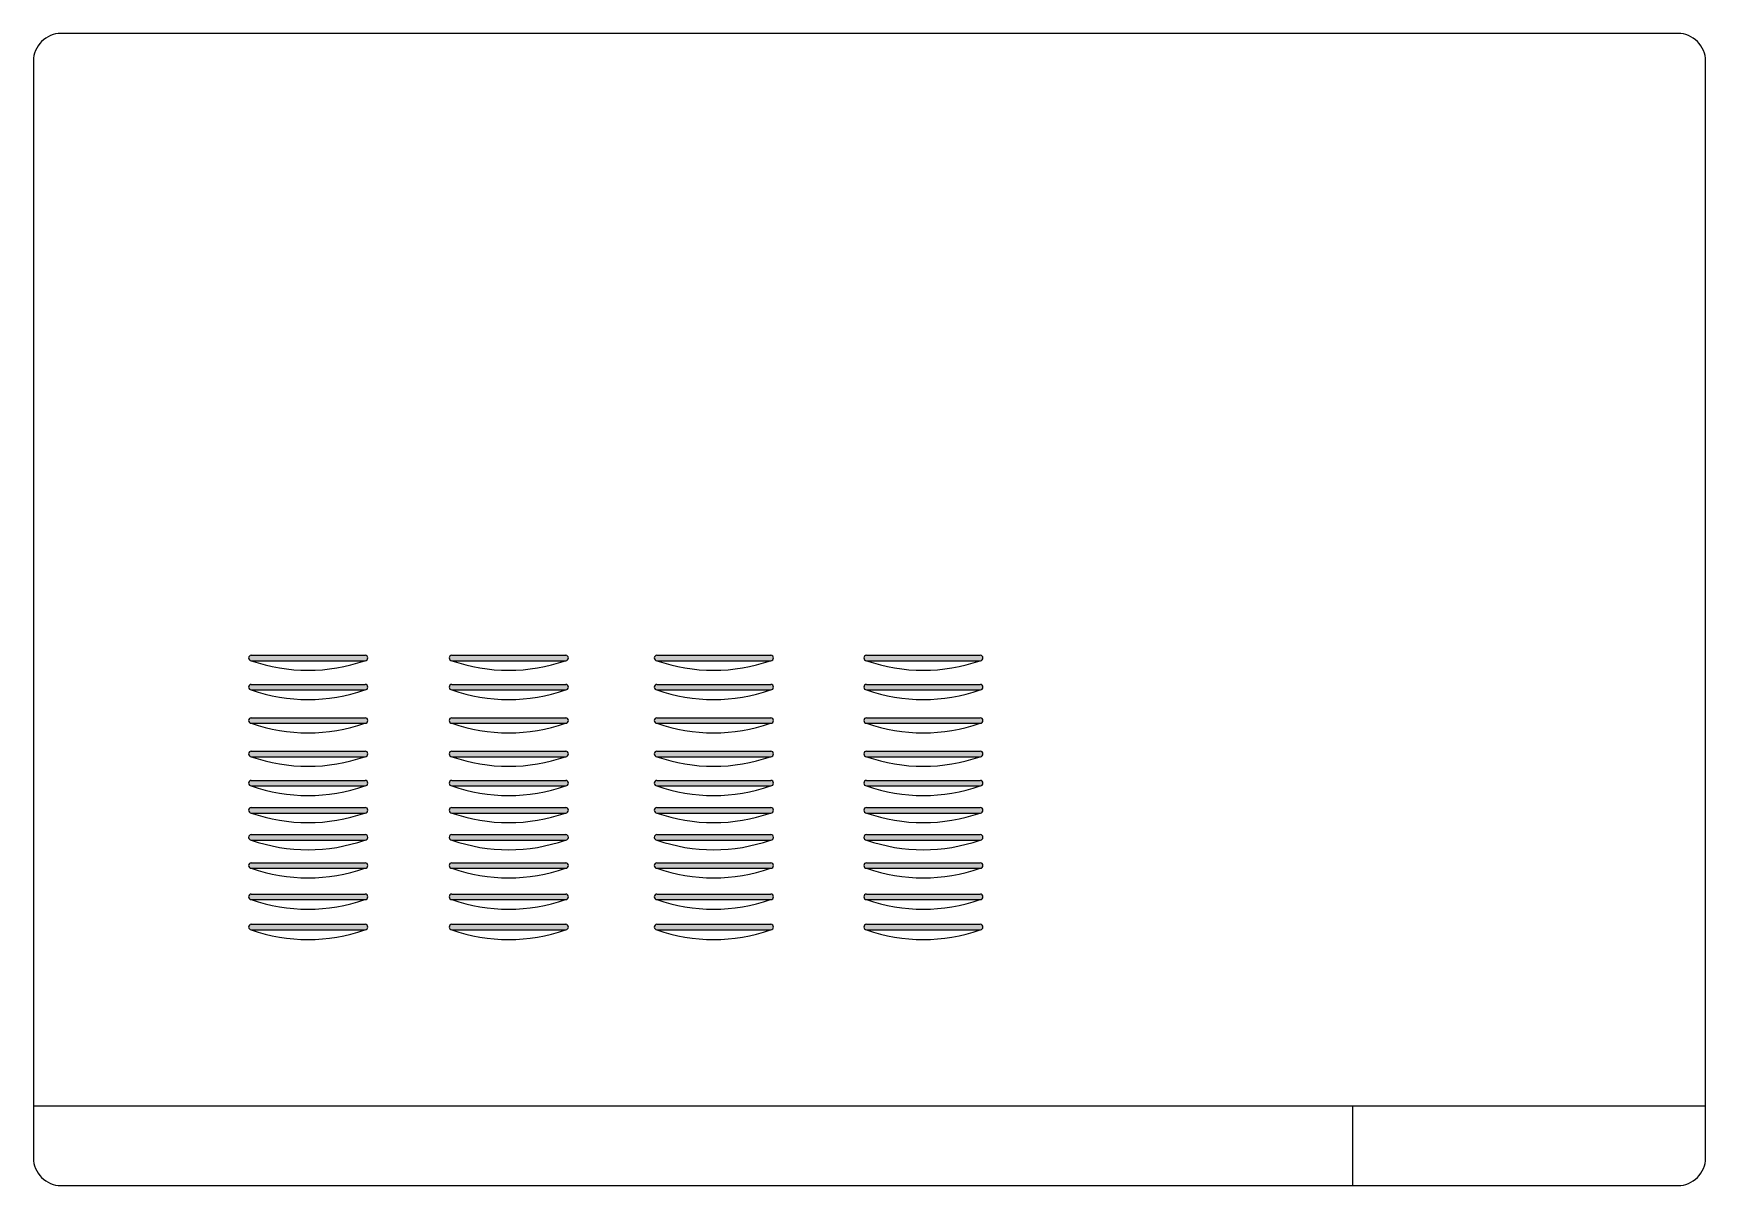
# Model space of a CAD drawing. Extents: x -1336 to -886, y 2659 to 2969.
import ezdxf

# ---------------------------------------------------------------- set-up
doc = ezdxf.new("R2010")
doc.units = 0
doc.header["$MEASUREMENT"] = 0
doc.layers.add('2D', color=7, linetype='CONTINUOUS')

msp = doc.modelspace()

# ---------------------------------------------------------------- hatches: boundary and pattern name
at = {"layer": '2D'}
h = msp.add_hatch(color=2, dxfattribs=at)
h.dxf.hatch_style = 1
h.paths.add_polyline_path([(-1277.78, 2801.73, 0.953016), (-1277.78, 2800.24), (-1247.12, 2800.24, 0.953016), (-1247.12, 2801.73)])
h = msp.add_hatch(color=2, dxfattribs=at)
h.dxf.hatch_style = 1
h.paths.add_polyline_path([(-1223.8, 2801.73, 0.953016), (-1223.8, 2800.24), (-1193.15, 2800.24, 0.953016), (-1193.15, 2801.73)])
h = msp.add_hatch(color=2, dxfattribs=at)
h.dxf.hatch_style = 1
h.paths.add_polyline_path([(-1168.62, 2801.73, 0.953016), (-1168.62, 2800.24), (-1137.97, 2800.24, 0.953016), (-1137.97, 2801.73)])
h = msp.add_hatch(color=2, dxfattribs=at)
h.dxf.hatch_style = 1
h.paths.add_polyline_path([(-1112.23, 2801.73, 0.953016), (-1112.23, 2800.24), (-1081.58, 2800.24, 0.953016), (-1081.58, 2801.73)])
h = msp.add_hatch(color=2, dxfattribs=at)
h.dxf.hatch_style = 1
h.paths.add_polyline_path([(-1277.78, 2793.87, 0.953016), (-1277.78, 2792.38), (-1247.12, 2792.38, 0.953016), (-1247.12, 2793.87)])
h = msp.add_hatch(color=2, dxfattribs=at)
h.dxf.hatch_style = 1
h.paths.add_polyline_path([(-1223.8, 2793.87, 0.953016), (-1223.8, 2792.38), (-1193.15, 2792.38, 0.953016), (-1193.15, 2793.87)])
h = msp.add_hatch(color=2, dxfattribs=at)
h.dxf.hatch_style = 1
h.paths.add_polyline_path([(-1168.62, 2793.87, 0.953016), (-1168.62, 2792.38), (-1137.97, 2792.38, 0.953016), (-1137.97, 2793.87)])
h = msp.add_hatch(color=2, dxfattribs=at)
h.dxf.hatch_style = 1
h.paths.add_polyline_path([(-1112.23, 2793.87, 0.953016), (-1112.23, 2792.38), (-1081.58, 2792.38, 0.953016), (-1081.58, 2793.87)])
h = msp.add_hatch(color=2, dxfattribs=at)
h.dxf.hatch_style = 1
h.paths.add_polyline_path([(-1277.78, 2784.89, 0.953016), (-1277.78, 2783.39), (-1247.12, 2783.39, 0.953016), (-1247.12, 2784.89)])
h = msp.add_hatch(color=2, dxfattribs=at)
h.dxf.hatch_style = 1
h.paths.add_polyline_path([(-1223.8, 2784.89, 0.953016), (-1223.8, 2783.39), (-1193.15, 2783.39, 0.953016), (-1193.15, 2784.89)])
h = msp.add_hatch(color=2, dxfattribs=at)
h.dxf.hatch_style = 1
h.paths.add_polyline_path([(-1168.62, 2784.89, 0.953016), (-1168.62, 2783.39), (-1137.97, 2783.39, 0.953016), (-1137.97, 2784.89)])
h = msp.add_hatch(color=2, dxfattribs=at)
h.dxf.hatch_style = 1
h.paths.add_polyline_path([(-1112.23, 2784.89, 0.953016), (-1112.23, 2783.39), (-1081.58, 2783.39, 0.953016), (-1081.58, 2784.89)])
h = msp.add_hatch(color=2, dxfattribs=at)
h.dxf.hatch_style = 1
h.paths.add_polyline_path([(-1277.78, 2775.9, 0.953016), (-1277.78, 2774.41), (-1247.12, 2774.41, 0.953016), (-1247.12, 2775.9)])
h = msp.add_hatch(color=2, dxfattribs=at)
h.dxf.hatch_style = 1
h.paths.add_polyline_path([(-1223.8, 2775.9, 0.953016), (-1223.8, 2774.41), (-1193.15, 2774.41, 0.953016), (-1193.15, 2775.9)])
h = msp.add_hatch(color=2, dxfattribs=at)
h.dxf.hatch_style = 1
h.paths.add_polyline_path([(-1168.62, 2775.9, 0.953016), (-1168.62, 2774.41), (-1137.97, 2774.41, 0.953016), (-1137.97, 2775.9)])
h = msp.add_hatch(color=2, dxfattribs=at)
h.dxf.hatch_style = 1
h.paths.add_polyline_path([(-1112.23, 2775.9, 0.953016), (-1112.23, 2774.41), (-1081.58, 2774.41, 0.953016), (-1081.58, 2775.9)])
h = msp.add_hatch(color=2, dxfattribs=at)
h.dxf.hatch_style = 1
h.paths.add_polyline_path([(-1277.78, 2768.04, 0.953016), (-1277.78, 2766.55), (-1247.12, 2766.55, 0.953016), (-1247.12, 2768.04)])
h = msp.add_hatch(color=2, dxfattribs=at)
h.dxf.hatch_style = 1
h.paths.add_polyline_path([(-1223.8, 2768.04, 0.953016), (-1223.8, 2766.55), (-1193.15, 2766.55, 0.953016), (-1193.15, 2768.04)])
h = msp.add_hatch(color=2, dxfattribs=at)
h.dxf.hatch_style = 1
h.paths.add_polyline_path([(-1168.62, 2768.04, 0.953016), (-1168.62, 2766.55), (-1137.97, 2766.55, 0.953016), (-1137.97, 2768.04)])
h = msp.add_hatch(color=2, dxfattribs=at)
h.dxf.hatch_style = 1
h.paths.add_polyline_path([(-1112.23, 2768.04, 0.953016), (-1112.23, 2766.55), (-1081.58, 2766.55, 0.953016), (-1081.58, 2768.04)])
h = msp.add_hatch(color=2, dxfattribs=at)
h.dxf.hatch_style = 1
h.paths.add_polyline_path([(-1277.78, 2760.74, 0.953016), (-1277.78, 2759.25), (-1247.12, 2759.25, 0.953016), (-1247.12, 2760.74)])
h = msp.add_hatch(color=2, dxfattribs=at)
h.dxf.hatch_style = 1
h.paths.add_polyline_path([(-1223.8, 2760.74, 0.953016), (-1223.8, 2759.25), (-1193.15, 2759.25, 0.953016), (-1193.15, 2760.74)])
h = msp.add_hatch(color=2, dxfattribs=at)
h.dxf.hatch_style = 1
h.paths.add_polyline_path([(-1168.62, 2760.74, 0.953016), (-1168.62, 2759.25), (-1137.97, 2759.25, 0.953016), (-1137.97, 2760.74)])
h = msp.add_hatch(color=2, dxfattribs=at)
h.dxf.hatch_style = 1
h.paths.add_polyline_path([(-1112.23, 2760.74, 0.953016), (-1112.23, 2759.25), (-1081.58, 2759.25, 0.953016), (-1081.58, 2760.74)])
h = msp.add_hatch(color=2, dxfattribs=at)
h.dxf.hatch_style = 1
h.paths.add_polyline_path([(-1277.78, 2753.44, 0.953016), (-1277.78, 2751.95), (-1247.12, 2751.95, 0.953016), (-1247.12, 2753.44)])
h = msp.add_hatch(color=2, dxfattribs=at)
h.dxf.hatch_style = 1
h.paths.add_polyline_path([(-1223.8, 2753.44, 0.953016), (-1223.8, 2751.95), (-1193.15, 2751.95, 0.953016), (-1193.15, 2753.44)])
h = msp.add_hatch(color=2, dxfattribs=at)
h.dxf.hatch_style = 1
h.paths.add_polyline_path([(-1168.62, 2753.44, 0.953016), (-1168.62, 2751.95), (-1137.97, 2751.95, 0.953016), (-1137.97, 2753.44)])
h = msp.add_hatch(color=2, dxfattribs=at)
h.dxf.hatch_style = 1
h.paths.add_polyline_path([(-1112.23, 2753.44, 0.953016), (-1112.23, 2751.95), (-1081.58, 2751.95, 0.953016), (-1081.58, 2753.44)])
h = msp.add_hatch(color=2, dxfattribs=at)
h.dxf.hatch_style = 1
h.paths.add_polyline_path([(-1277.78, 2745.87, 0.953016), (-1277.78, 2744.37), (-1247.12, 2744.37, 0.953016), (-1247.12, 2745.87)])
h = msp.add_hatch(color=2, dxfattribs=at)
h.dxf.hatch_style = 1
h.paths.add_polyline_path([(-1223.8, 2745.87, 0.953016), (-1223.8, 2744.37), (-1193.15, 2744.37, 0.953016), (-1193.15, 2745.87)])
h = msp.add_hatch(color=2, dxfattribs=at)
h.dxf.hatch_style = 1
h.paths.add_polyline_path([(-1168.62, 2745.87, 0.953016), (-1168.62, 2744.37), (-1137.97, 2744.37, 0.953016), (-1137.97, 2745.87)])
h = msp.add_hatch(color=2, dxfattribs=at)
h.dxf.hatch_style = 1
h.paths.add_polyline_path([(-1112.23, 2745.87, 0.953016), (-1112.23, 2744.37), (-1081.58, 2744.37, 0.953016), (-1081.58, 2745.87)])
h = msp.add_hatch(color=2, dxfattribs=at)
h.dxf.hatch_style = 1
h.paths.add_polyline_path([(-1277.78, 2737.44, 0.953016), (-1277.78, 2735.95), (-1247.12, 2735.95, 0.953016), (-1247.12, 2737.44)])
h = msp.add_hatch(color=2, dxfattribs=at)
h.dxf.hatch_style = 1
h.paths.add_polyline_path([(-1223.8, 2737.44, 0.953016), (-1223.8, 2735.95), (-1193.15, 2735.95, 0.953016), (-1193.15, 2737.44)])
h = msp.add_hatch(color=2, dxfattribs=at)
h.dxf.hatch_style = 1
h.paths.add_polyline_path([(-1168.62, 2737.44, 0.953016), (-1168.62, 2735.95), (-1137.97, 2735.95, 0.953016), (-1137.97, 2737.44)])
h = msp.add_hatch(color=2, dxfattribs=at)
h.dxf.hatch_style = 1
h.paths.add_polyline_path([(-1112.23, 2737.44, 0.953016), (-1112.23, 2735.95), (-1081.58, 2735.95, 0.953016), (-1081.58, 2737.44)])
h = msp.add_hatch(color=2, dxfattribs=at)
h.dxf.hatch_style = 1
h.paths.add_polyline_path([(-1277.78, 2729.3, 0.953016), (-1277.78, 2727.81), (-1247.12, 2727.81, 0.953016), (-1247.12, 2729.3)])
h = msp.add_hatch(color=2, dxfattribs=at)
h.dxf.hatch_style = 1
h.paths.add_polyline_path([(-1223.8, 2729.3, 0.953016), (-1223.8, 2727.81), (-1193.15, 2727.81, 0.953016), (-1193.15, 2729.3)])
h = msp.add_hatch(color=2, dxfattribs=at)
h.dxf.hatch_style = 1
h.paths.add_polyline_path([(-1168.62, 2729.3, 0.953016), (-1168.62, 2727.81), (-1137.97, 2727.81, 0.953016), (-1137.97, 2729.3)])
h = msp.add_hatch(color=2, dxfattribs=at)
h.dxf.hatch_style = 1
h.paths.add_polyline_path([(-1112.23, 2729.3, 0.953016), (-1112.23, 2727.81), (-1081.58, 2727.81, 0.953016), (-1081.58, 2729.3)])

# ---------------------------------------------------------------- linework, layer by layer
at = {"layer": '2D', "color": 2}
for p, q in [((-1277.78, 2801.73), (-1247.12, 2801.73)), ((-1277.78, 2800.24), (-1247.12, 2800.24)), ((-1223.8, 2801.73), (-1193.15, 2801.73)), ((-1223.8, 2800.24), (-1193.15, 2800.24)), ((-1168.62, 2801.73), (-1137.97, 2801.73)), ((-1168.62, 2800.24), (-1137.97, 2800.24)), ((-1112.23, 2801.73), (-1081.58, 2801.73)), ((-1112.23, 2800.24), (-1081.58, 2800.24)), ((-1277.78, 2793.87), (-1247.12, 2793.87)), ((-1277.78, 2792.38), (-1247.12, 2792.38)), ((-1223.8, 2793.87), (-1193.15, 2793.87)), ((-1223.8, 2792.38), (-1193.15, 2792.38)), ((-1168.62, 2793.87), (-1137.97, 2793.87)), ((-1168.62, 2792.38), (-1137.97, 2792.38)), ((-1112.23, 2793.87), (-1081.58, 2793.87)), ((-1112.23, 2792.38), (-1081.58, 2792.38)), ((-1277.78, 2784.89), (-1247.12, 2784.89)), ((-1277.78, 2783.39), (-1247.12, 2783.39)), ((-1223.8, 2784.89), (-1193.15, 2784.89)), ((-1223.8, 2783.39), (-1193.15, 2783.39)), ((-1168.62, 2784.89), (-1137.97, 2784.89)), ((-1168.62, 2783.39), (-1137.97, 2783.39)), ((-1112.23, 2784.89), (-1081.58, 2784.89)), ((-1112.23, 2783.39), (-1081.58, 2783.39)), ((-1277.78, 2775.9), (-1247.12, 2775.9)), ((-1277.78, 2774.41), (-1247.12, 2774.41)), ((-1223.8, 2775.9), (-1193.15, 2775.9)), ((-1223.8, 2774.41), (-1193.15, 2774.41)), ((-1168.62, 2775.9), (-1137.97, 2775.9)), ((-1168.62, 2774.41), (-1137.97, 2774.41)), ((-1112.23, 2775.9), (-1081.58, 2775.9)), ((-1112.23, 2774.41), (-1081.58, 2774.41)), ((-1277.78, 2768.04), (-1247.12, 2768.04)), ((-1223.8, 2768.04), (-1193.15, 2768.04)), ((-1168.62, 2768.04), (-1137.97, 2768.04)), ((-1112.23, 2768.04), (-1081.58, 2768.04)), ((-1277.78, 2766.55), (-1247.12, 2766.55)), ((-1223.8, 2766.55), (-1193.15, 2766.55)), ((-1168.62, 2766.55), (-1137.97, 2766.55)), ((-1112.23, 2766.55), (-1081.58, 2766.55)), ((-1277.78, 2760.74), (-1247.12, 2760.74)), ((-1277.78, 2759.25), (-1247.12, 2759.25)), ((-1223.8, 2760.74), (-1193.15, 2760.74)), ((-1223.8, 2759.25), (-1193.15, 2759.25)), ((-1168.62, 2760.74), (-1137.97, 2760.74)), ((-1168.62, 2759.25), (-1137.97, 2759.25)), ((-1112.23, 2760.74), (-1081.58, 2760.74)), ((-1112.23, 2759.25), (-1081.58, 2759.25)), ((-1277.78, 2753.44), (-1247.12, 2753.44)), ((-1277.78, 2751.95), (-1247.12, 2751.95)), ((-1223.8, 2753.44), (-1193.15, 2753.44)), ((-1223.8, 2751.95), (-1193.15, 2751.95)), ((-1168.62, 2753.44), (-1137.97, 2753.44)), ((-1168.62, 2751.95), (-1137.97, 2751.95)), ((-1112.23, 2753.44), (-1081.58, 2753.44)), ((-1112.23, 2751.95), (-1081.58, 2751.95)), ((-1277.78, 2745.87), (-1247.12, 2745.87)), ((-1223.8, 2745.87), (-1193.15, 2745.87)), ((-1168.62, 2745.87), (-1137.97, 2745.87)), ((-1112.23, 2745.87), (-1081.58, 2745.87)), ((-1277.78, 2744.37), (-1247.12, 2744.37)), ((-1223.8, 2744.37), (-1193.15, 2744.37)), ((-1168.62, 2744.37), (-1137.97, 2744.37)), ((-1112.23, 2744.37), (-1081.58, 2744.37)), ((-1277.78, 2737.44), (-1247.12, 2737.44)), ((-1223.8, 2737.44), (-1193.15, 2737.44)), ((-1168.62, 2737.44), (-1137.97, 2737.44)), ((-1112.23, 2737.44), (-1081.58, 2737.44)), ((-1277.78, 2735.95), (-1247.12, 2735.95)), ((-1223.8, 2735.95), (-1193.15, 2735.95)), ((-1168.62, 2735.95), (-1137.97, 2735.95)), ((-1112.23, 2735.95), (-1081.58, 2735.95)), ((-1277.78, 2729.3), (-1247.12, 2729.3)), ((-1277.78, 2727.81), (-1247.12, 2727.81)), ((-1223.8, 2729.3), (-1193.15, 2729.3)), ((-1223.8, 2727.81), (-1193.15, 2727.81)), ((-1168.62, 2729.3), (-1137.97, 2729.3)), ((-1168.62, 2727.81), (-1137.97, 2727.81)), ((-1112.23, 2729.3), (-1081.58, 2729.3)), ((-1112.23, 2727.81), (-1081.58, 2727.81)), ((-1336.4, 2680.46), (-886.4, 2680.46)), ((-981.4, 2680.46), (-981.4, 2659.01))]:
    msp.add_line(p, q, dxfattribs=at)
msp.add_lwpolyline([(-1328.98, 2659.01), (-893.83, 2659.01, 0.414214), (-886.4, 2666.44), (-886.4, 2961.59, 0.414214), (-893.83, 2969.01), (-1328.98, 2969.01, 0.414214), (-1336.4, 2961.59), (-1336.4, 2666.44, 0.414214)], format="xyb", close=True, dxfattribs=at)
for centre, radius, start, end in [((-1277.74, 2800.98), 0.747, 92.7562, 267.2438), ((-1262.49, 2844.08), 46.43, 250.7738, 289.2262), ((-1247.16, 2800.98), 0.747, 272.7562, 87.2438), ((-1223.77, 2800.98), 0.747, 92.7562, 267.2438), ((-1208.51, 2844.08), 46.43, 250.7738, 289.2262), ((-1193.19, 2800.98), 0.747, 272.7562, 87.2438), ((-1168.58, 2800.98), 0.747, 92.7562, 267.2438), ((-1153.33, 2844.08), 46.43, 250.7738, 289.2262), ((-1138, 2800.98), 0.747, 272.7562, 87.2438), ((-1112.19, 2800.98), 0.747, 92.7562, 267.2438), ((-1096.94, 2844.08), 46.43, 250.7738, 289.2262), ((-1081.61, 2800.98), 0.747, 272.7562, 87.2438), ((-1277.74, 2793.12), 0.747, 92.7562, 267.2438), ((-1262.49, 2836.22), 46.43, 250.7738, 289.2262), ((-1247.16, 2793.12), 0.747, 272.7562, 87.2438), ((-1223.77, 2793.12), 0.747, 92.7562, 267.2438), ((-1208.51, 2836.22), 46.43, 250.7738, 289.2262), ((-1193.19, 2793.12), 0.747, 272.7562, 87.2438), ((-1168.58, 2793.12), 0.747, 92.7562, 267.2438), ((-1153.33, 2836.22), 46.43, 250.7738, 289.2262), ((-1138, 2793.12), 0.747, 272.7562, 87.2438), ((-1112.19, 2793.12), 0.747, 92.7562, 267.2438), ((-1096.94, 2836.22), 46.43, 250.7738, 289.2262), ((-1081.61, 2793.12), 0.747, 272.7562, 87.2438), ((-1277.74, 2784.14), 0.747, 92.7562, 267.2438), ((-1262.49, 2827.24), 46.43, 250.7738, 289.2262), ((-1247.16, 2784.14), 0.747, 272.7562, 87.2438), ((-1223.77, 2784.14), 0.747, 92.7562, 267.2438), ((-1208.51, 2827.24), 46.43, 250.7738, 289.2262), ((-1193.19, 2784.14), 0.747, 272.7562, 87.2438), ((-1168.58, 2784.14), 0.747, 92.7562, 267.2438), ((-1153.33, 2827.24), 46.43, 250.7738, 289.2262), ((-1138, 2784.14), 0.747, 272.7562, 87.2438), ((-1112.19, 2784.14), 0.747, 92.7562, 267.2438), ((-1096.94, 2827.24), 46.43, 250.7738, 289.2262), ((-1081.61, 2784.14), 0.747, 272.7562, 87.2438), ((-1277.74, 2775.16), 0.747, 92.7562, 267.2438), ((-1262.49, 2818.25), 46.43, 250.7738, 289.2262), ((-1247.16, 2775.16), 0.747, 272.7562, 87.2438), ((-1223.77, 2775.16), 0.747, 92.7562, 267.2438), ((-1208.51, 2818.25), 46.43, 250.7738, 289.2262), ((-1193.19, 2775.16), 0.747, 272.7562, 87.2438), ((-1168.58, 2775.16), 0.747, 92.7562, 267.2438), ((-1153.33, 2818.25), 46.43, 250.7738, 289.2262), ((-1138, 2775.16), 0.747, 272.7562, 87.2438), ((-1112.19, 2775.16), 0.747, 92.7562, 267.2438), ((-1096.94, 2818.25), 46.43, 250.7738, 289.2262), ((-1081.61, 2775.16), 0.747, 272.7562, 87.2438), ((-1277.74, 2767.3), 0.747, 92.7562, 267.2438), ((-1247.16, 2767.3), 0.747, 272.7562, 87.2438), ((-1223.77, 2767.3), 0.747, 92.7562, 267.2438), ((-1193.19, 2767.3), 0.747, 272.7562, 87.2438), ((-1168.58, 2767.3), 0.747, 92.7562, 267.2438), ((-1138, 2767.3), 0.747, 272.7562, 87.2438), ((-1112.19, 2767.3), 0.747, 92.7562, 267.2438), ((-1081.61, 2767.3), 0.747, 272.7562, 87.2438), ((-1262.49, 2810.39), 46.43, 250.7738, 289.2262), ((-1208.51, 2810.39), 46.43, 250.7738, 289.2262), ((-1153.33, 2810.39), 46.43, 250.7738, 289.2262), ((-1096.94, 2810.39), 46.43, 250.7738, 289.2262), ((-1277.74, 2760), 0.747, 92.7562, 267.2438), ((-1262.49, 2803.09), 46.43, 250.7738, 289.2262), ((-1247.16, 2760), 0.747, 272.7562, 87.2438), ((-1223.77, 2760), 0.747, 92.7562, 267.2438), ((-1208.51, 2803.09), 46.43, 250.7738, 289.2262), ((-1193.19, 2760), 0.747, 272.7562, 87.2438), ((-1168.58, 2760), 0.747, 92.7562, 267.2438), ((-1153.33, 2803.09), 46.43, 250.7738, 289.2262), ((-1138, 2760), 0.747, 272.7562, 87.2438), ((-1112.19, 2760), 0.747, 92.7562, 267.2438), ((-1096.94, 2803.09), 46.43, 250.7738, 289.2262), ((-1081.61, 2760), 0.747, 272.7562, 87.2438), ((-1277.74, 2752.7), 0.747, 92.7562, 267.2438), ((-1262.49, 2795.8), 46.43, 250.7738, 289.2262), ((-1247.16, 2752.7), 0.747, 272.7562, 87.2438), ((-1223.77, 2752.7), 0.747, 92.7562, 267.2438), ((-1208.51, 2795.8), 46.43, 250.7738, 289.2262), ((-1193.19, 2752.7), 0.747, 272.7562, 87.2438), ((-1168.58, 2752.7), 0.747, 92.7562, 267.2438), ((-1153.33, 2795.8), 46.43, 250.7738, 289.2262), ((-1138, 2752.7), 0.747, 272.7562, 87.2438), ((-1112.19, 2752.7), 0.747, 92.7562, 267.2438), ((-1096.94, 2795.8), 46.43, 250.7738, 289.2262), ((-1081.61, 2752.7), 0.747, 272.7562, 87.2438), ((-1277.74, 2745.12), 0.747, 92.7562, 267.2438), ((-1247.16, 2745.12), 0.747, 272.7562, 87.2438), ((-1223.77, 2745.12), 0.747, 92.7562, 267.2438), ((-1193.19, 2745.12), 0.747, 272.7562, 87.2438), ((-1168.58, 2745.12), 0.747, 92.7562, 267.2438), ((-1138, 2745.12), 0.747, 272.7562, 87.2438), ((-1112.19, 2745.12), 0.747, 92.7562, 267.2438), ((-1081.61, 2745.12), 0.747, 272.7562, 87.2438), ((-1262.49, 2788.22), 46.43, 250.7738, 289.2262), ((-1208.51, 2788.22), 46.43, 250.7738, 289.2262), ((-1153.33, 2788.22), 46.43, 250.7738, 289.2262), ((-1096.94, 2788.22), 46.43, 250.7738, 289.2262), ((-1277.74, 2736.7), 0.747, 92.7562, 267.2438), ((-1247.16, 2736.7), 0.747, 272.7562, 87.2438), ((-1223.77, 2736.7), 0.747, 92.7562, 267.2438), ((-1193.19, 2736.7), 0.747, 272.7562, 87.2438), ((-1168.58, 2736.7), 0.747, 92.7562, 267.2438), ((-1138, 2736.7), 0.747, 272.7562, 87.2438), ((-1112.19, 2736.7), 0.747, 92.7562, 267.2438), ((-1081.61, 2736.7), 0.747, 272.7562, 87.2438), ((-1262.49, 2779.79), 46.43, 250.7738, 289.2262), ((-1208.51, 2779.79), 46.43, 250.7738, 289.2262), ((-1153.33, 2779.79), 46.43, 250.7738, 289.2262), ((-1096.94, 2779.79), 46.43, 250.7738, 289.2262), ((-1277.74, 2728.56), 0.747, 92.7562, 267.2438), ((-1262.49, 2771.65), 46.43, 250.7738, 289.2262), ((-1247.16, 2728.56), 0.747, 272.7562, 87.2438), ((-1223.77, 2728.56), 0.747, 92.7562, 267.2438), ((-1208.51, 2771.65), 46.43, 250.7738, 289.2262), ((-1193.19, 2728.56), 0.747, 272.7562, 87.2438), ((-1168.58, 2728.56), 0.747, 92.7562, 267.2438), ((-1153.33, 2771.65), 46.43, 250.7738, 289.2262), ((-1138, 2728.56), 0.747, 272.7562, 87.2438), ((-1112.19, 2728.56), 0.747, 92.7562, 267.2438), ((-1096.94, 2771.65), 46.43, 250.7738, 289.2262), ((-1081.61, 2728.56), 0.747, 272.7562, 87.2438)]:
    msp.add_arc(centre, radius, start, end, dxfattribs=at)

doc.saveas('drawing.dxf')
